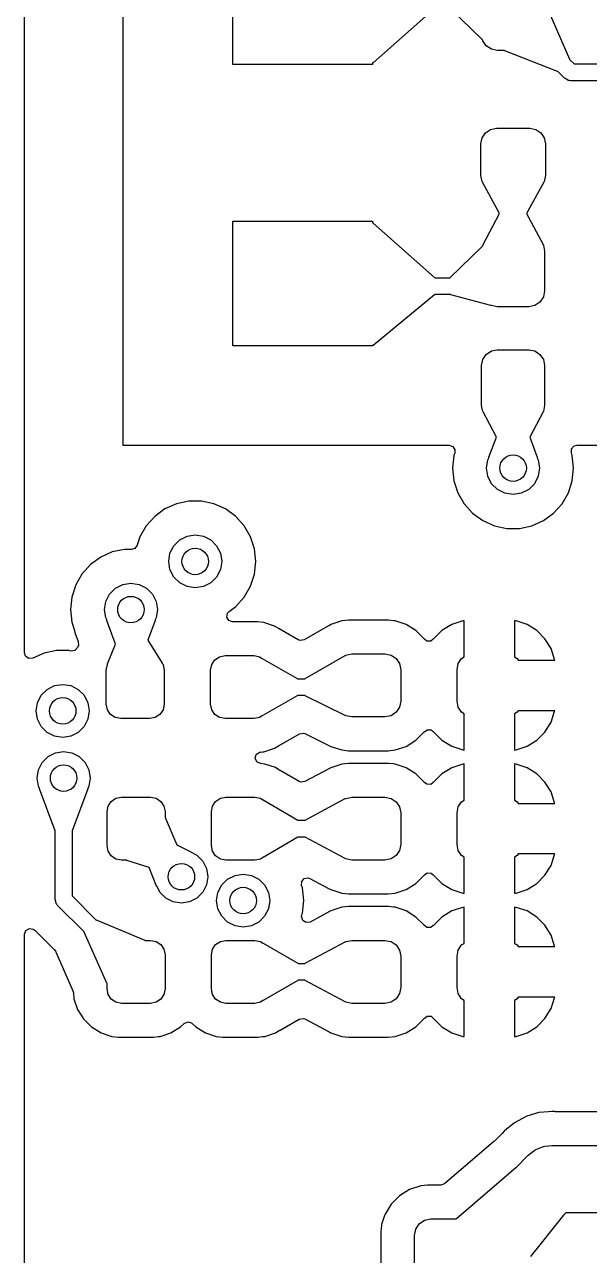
# Model space of a CAD drawing. Extents: x 106.8 to 191.4, y -142.2 to -57.6.
# Drawn here: x 106.76 to 115.29, y -98.74 to -80.18 of the extents above; entities that cross this region are included whole.
import ezdxf

# ---------------------------------------------------------------- set-up
doc = ezdxf.new("R2010")
doc.units = 0
doc.layers.add('BLACK', color=7, linetype='CONTINUOUS')

msp = doc.modelspace()

# ---------------------------------------------------------------- linework, layer by layer
at = {"layer": 'BLACK', "linetype": 'CONTINUOUS'}
for p, q in [((106.763, -89.6545), (106.763, -73.0196)), ((108.244, -76.7436), (108.244, -86.5226)), ((109.905, -80.7847), (109.905, -78.9051)), ((112.949, -79.9373), (112.021, -80.7579)), ((113.667, -80.4052), (113.187, -79.9372)), ((114.613, -79.8481), (114.987, -80.7035)), ((113.674, -80.4083), (113.667, -80.4052)), ((113.677, -80.4252), (113.674, -80.4083)), ((113.728, -80.5022), (113.677, -80.4252)), ((113.806, -80.5537), (113.728, -80.5022)), ((113.896, -80.5718), (113.806, -80.5537)), ((114.005, -80.5718), (113.896, -80.5718)), ((114.009, -80.5756), (114.005, -80.5718)), ((114.803, -80.8876), (114.009, -80.5756)), ((114.987, -80.7035), (114.987, -80.7077)), ((114.987, -80.7077), (115.054, -80.7746)), ((112.013, -80.7847), (109.905, -80.7847)), ((112.021, -80.7579), (112.013, -80.7606)), ((112.013, -80.7606), (112.013, -80.7847)), ((114.808, -80.8885), (114.803, -80.8876)), ((114.911, -80.9914), (114.808, -80.8882)), ((114.808, -80.8882), (114.808, -80.8885)), ((115.054, -80.7746), (121.055, -80.7746)), ((114.939, -81.0065), (114.911, -80.9914)), ((114.965, -81.0235), (114.939, -81.0065)), ((114.972, -81.0244), (114.965, -81.0235)), ((114.974, -81.0257), (114.972, -81.0244)), ((114.979, -81.0254), (114.974, -81.0257)), ((115.001, -81.0286), (114.979, -81.0254)), ((121.055, -81.0286), (115.001, -81.0286)), ((113.666, -81.8914), (113.718, -81.8144)), ((113.718, -81.8144), (113.795, -81.7629)), ((113.795, -81.7629), (113.886, -81.7448)), ((113.886, -81.7448), (114.386, -81.7448)), ((114.386, -81.7448), (114.477, -81.7629)), ((114.477, -81.7629), (114.554, -81.8144)), ((114.554, -81.8144), (114.605, -81.8914)), ((113.648, -81.9823), (113.666, -81.8914)), ((113.648, -82.4573), (113.648, -81.9823)), ((114.605, -81.8914), (114.623, -81.9823)), ((114.623, -81.9823), (114.623, -82.4573)), ((113.666, -82.5482), (113.648, -82.4573)), ((113.671, -82.5554), (113.666, -82.5482)), ((113.671, -82.5574), (113.671, -82.5554)), ((113.93, -83.0296), (113.671, -82.5574)), ((114.6, -82.5574), (114.358, -82.9948)), ((114.605, -82.5482), (114.6, -82.5553)), ((114.6, -82.5553), (114.6, -82.5574)), ((114.623, -82.4573), (114.605, -82.5482)), ((113.681, -83.4981), (113.93, -83.0296)), ((114.358, -82.9948), (114.338, -83.0303)), ((114.338, -83.0303), (114.586, -83.4981)), ((109.905, -85.0265), (109.905, -83.1469)), ((109.905, -83.1469), (112.013, -83.1469)), ((112.013, -83.1469), (112.013, -83.171)), ((112.013, -83.171), (112.014, -83.1708)), ((112.014, -83.1708), (112.021, -83.1737)), ((112.021, -83.1737), (112.949, -83.9943)), ((113.187, -83.9944), (113.667, -83.5264)), ((113.667, -83.5264), (113.674, -83.5237)), ((113.674, -83.5237), (113.677, -83.5064)), ((113.677, -83.5064), (113.681, -83.5006)), ((113.681, -83.5006), (113.681, -83.4981)), ((114.586, -83.4981), (114.587, -83.5001)), ((114.587, -83.5001), (114.591, -83.5064)), ((114.591, -83.5064), (114.609, -83.5973)), ((114.609, -83.5973), (114.609, -84.1973)), ((112.949, -83.9943), (112.951, -83.9978)), ((112.951, -83.9978), (113.186, -83.9978)), ((113.186, -83.9978), (113.187, -83.9945)), ((113.187, -83.9945), (113.187, -83.9944)), ((114.609, -84.1973), (114.591, -84.2882)), ((112.949, -84.2553), (112.021, -85.0201)), ((112.951, -84.2518), (112.949, -84.2546)), ((112.949, -84.2546), (112.949, -84.2553)), ((113.19, -84.2518), (112.951, -84.2518)), ((113.193, -84.2541), (113.19, -84.2518)), ((113.797, -84.4145), (113.193, -84.2541)), ((113.802, -84.4146), (113.797, -84.4145)), ((113.806, -84.4167), (113.802, -84.4146)), ((113.896, -84.4348), (113.806, -84.4167)), ((114.462, -84.4167), (114.371, -84.4348)), ((114.539, -84.3652), (114.462, -84.4167)), ((114.591, -84.2882), (114.539, -84.3652)), ((114.371, -84.4348), (113.896, -84.4348)), ((112.013, -85.0265), (109.905, -85.0265)), ((112.021, -85.0201), (112.013, -85.0225)), ((112.013, -85.0225), (112.013, -85.0265)), ((113.677, -85.2314), (113.728, -85.1544)), ((113.728, -85.1544), (113.806, -85.1029)), ((113.806, -85.1029), (113.896, -85.0848)), ((113.896, -85.0848), (114.371, -85.0848)), ((114.371, -85.0848), (114.462, -85.1029)), ((114.462, -85.1029), (114.539, -85.1544)), ((114.539, -85.1544), (114.591, -85.2314)), ((113.659, -85.3223), (113.677, -85.2314)), ((113.659, -85.9223), (113.659, -85.3223)), ((114.591, -85.2314), (114.609, -85.3223)), ((114.609, -85.3223), (114.609, -85.9223)), ((113.677, -86.0132), (113.659, -85.9223)), ((113.681, -86.0195), (113.677, -86.0132)), ((113.681, -86.0215), (113.681, -86.0195)), ((113.882, -86.4002), (113.681, -86.0215)), ((114.586, -86.0215), (114.385, -86.4002)), ((114.587, -86.019), (114.586, -86.0215)), ((114.591, -86.0132), (114.587, -86.019)), ((114.609, -85.9223), (114.591, -86.0132)), ((113.768, -86.7044), (113.882, -86.4002)), ((114.385, -86.4002), (114.499, -86.7044)), ((108.244, -86.5226), (108.244, -86.5226)), ((108.244, -86.5226), (108.244, -86.5226)), ((108.244, -86.5226), (113.17, -86.5226)), ((113.17, -86.5226), (113.226, -86.5432)), ((113.226, -86.5432), (113.256, -86.5952)), ((113.253, -86.639), (113.24, -86.6781)), ((113.256, -86.5952), (113.253, -86.6377)), ((113.253, -86.6377), (113.253, -86.639)), ((115.014, -86.6377), (115.016, -86.5776)), ((115.027, -86.6781), (115.014, -86.6377)), ((115.016, -86.5776), (115.057, -86.5329)), ((115.057, -86.5329), (115.098, -86.5226)), ((115.098, -86.5226), (115.991, -86.5226)), ((113.24, -86.6781), (113.22, -86.868)), ((113.734, -86.868), (113.753, -86.7444)), ((113.753, -86.7444), (113.769, -86.7136)), ((113.768, -86.7129), (113.768, -86.7044)), ((113.769, -86.7136), (113.768, -86.7129)), ((114.499, -86.7044), (114.499, -86.7133)), ((114.499, -86.7133), (114.499, -86.7138)), ((114.499, -86.7138), (114.514, -86.7444)), ((114.514, -86.7444), (114.534, -86.868)), ((115.047, -86.868), (115.027, -86.6781)), ((113.22, -86.868), (113.24, -87.0579)), ((113.753, -86.9916), (113.734, -86.868)), ((113.81, -87.1031), (113.753, -86.9916)), ((114.514, -86.9916), (114.458, -87.1031)), ((114.534, -86.868), (114.514, -86.9916)), ((115.027, -87.0579), (115.047, -86.868)), ((113.24, -87.0579), (113.266, -87.1362)), ((113.266, -87.1362), (113.299, -87.2396)), ((113.899, -87.1916), (113.81, -87.1031)), ((114.01, -87.2484), (113.899, -87.1916)), ((114.369, -87.1916), (114.258, -87.2484)), ((114.458, -87.1031), (114.369, -87.1916)), ((114.968, -87.2396), (115.027, -87.0579)), ((109.242, -87.3666), (109.055, -87.4063)), ((109.433, -87.3666), (109.242, -87.3666)), ((109.62, -87.4063), (109.433, -87.3666)), ((113.299, -87.2396), (113.395, -87.4049)), ((114.134, -87.268), (114.01, -87.2484)), ((114.258, -87.2484), (114.134, -87.268)), ((114.873, -87.4049), (114.968, -87.2396)), ((108.881, -87.484), (108.727, -87.5962)), ((109.055, -87.4063), (108.881, -87.484)), ((109.795, -87.484), (109.62, -87.4063)), ((109.62, -87.4063), (109.62, -87.4063)), ((109.949, -87.5962), (109.795, -87.484)), ((113.395, -87.4049), (113.523, -87.5469)), ((113.523, -87.5469), (113.677, -87.6591)), ((114.591, -87.6591), (114.745, -87.5469)), ((114.745, -87.5469), (114.873, -87.4049)), ((108.599, -87.7382), (108.503, -87.9035)), ((108.727, -87.5962), (108.599, -87.7382)), ((110.077, -87.7382), (109.949, -87.5962)), ((110.172, -87.9035), (110.077, -87.7382)), ((113.677, -87.6591), (113.852, -87.7368)), ((113.852, -87.7368), (114.038, -87.7765)), ((114.229, -87.7765), (114.416, -87.7368)), ((114.416, -87.7368), (114.591, -87.6591)), ((108.503, -87.9035), (108.461, -88.0324)), ((109.103, -87.9515), (109.214, -87.8947)), ((109.214, -87.8947), (109.338, -87.8751)), ((109.338, -87.8751), (109.461, -87.8947)), ((109.461, -87.8947), (109.573, -87.9515)), ((110.231, -88.0852), (110.172, -87.9035)), ((114.038, -87.7765), (114.229, -87.7765)), ((108.273, -88.0931), (108.086, -88.1328)), ((108.378, -88.0931), (108.273, -88.0931)), ((108.424, -88.0797), (108.378, -88.0931)), ((108.461, -88.0324), (108.424, -88.0797)), ((108.957, -88.1515), (109.014, -88.04)), ((109.014, -88.04), (109.103, -87.9515)), ((109.573, -87.9515), (109.661, -88.04)), ((109.661, -88.04), (109.718, -88.1515)), ((110.251, -88.2751), (110.231, -88.0852)), ((107.911, -88.2105), (107.757, -88.3227)), ((108.086, -88.1328), (107.911, -88.2105)), ((108.938, -88.2751), (108.957, -88.1515)), ((108.957, -88.3987), (108.938, -88.2751)), ((109.718, -88.1515), (109.738, -88.2751)), ((109.738, -88.2751), (109.718, -88.3987)), ((110.231, -88.465), (110.251, -88.2751)), ((107.629, -88.4647), (107.534, -88.63)), ((107.757, -88.3227), (107.629, -88.4647)), ((109.014, -88.5102), (108.957, -88.3987)), ((109.718, -88.3987), (109.661, -88.5102)), ((110.172, -88.6467), (110.231, -88.465)), ((107.534, -88.63), (107.475, -88.8117)), ((108.044, -88.7665), (108.133, -88.678)), ((108.133, -88.678), (108.244, -88.6212)), ((108.244, -88.6212), (108.368, -88.6016)), ((108.368, -88.6016), (108.492, -88.6212)), ((108.492, -88.6212), (108.603, -88.678)), ((108.603, -88.678), (108.692, -88.7665)), ((109.103, -88.5987), (109.014, -88.5102)), ((109.214, -88.6555), (109.103, -88.5987)), ((109.338, -88.6751), (109.214, -88.6555)), ((109.461, -88.6555), (109.338, -88.6751)), ((109.573, -88.5987), (109.461, -88.6555)), ((109.661, -88.5102), (109.573, -88.5987)), ((110.077, -88.812), (110.172, -88.6467)), ((107.475, -88.8117), (107.455, -89.0016)), ((107.988, -88.878), (108.044, -88.7665)), ((108.692, -88.7665), (108.749, -88.878)), ((109.949, -88.954), (110.077, -88.812)), ((107.455, -89.0016), (107.475, -89.1915)), ((107.968, -89.0016), (107.988, -88.878)), ((107.988, -89.1252), (107.968, -89.0016)), ((108.749, -88.878), (108.768, -89.0016)), ((108.768, -89.0016), (108.749, -89.1252)), ((109.813, -89.1139), (109.823, -89.0546)), ((109.823, -89.0546), (109.848, -89.0275)), ((109.848, -89.0275), (109.949, -88.954)), ((107.475, -89.1915), (107.514, -89.314)), ((108.003, -89.1558), (107.988, -89.1252)), ((108.003, -89.1563), (108.003, -89.1558)), ((108.003, -89.1652), (108.003, -89.1563)), ((108.136, -89.5205), (108.003, -89.1652)), ((108.734, -89.1652), (108.623, -89.4615)), ((108.749, -89.1252), (108.733, -89.156)), ((108.733, -89.156), (108.734, -89.1567)), ((108.734, -89.1567), (108.734, -89.1652)), ((109.843, -89.1659), (109.813, -89.1139)), ((109.899, -89.1865), (109.843, -89.1659)), ((110.272, -89.1865), (109.899, -89.1865)), ((110.275, -89.1865), (110.272, -89.1865)), ((110.277, -89.1867), (110.275, -89.1865)), ((110.374, -89.1967), (110.277, -89.1867)), ((110.277, -89.1867), (110.277, -89.1867)), ((110.536, -89.2501), (110.374, -89.1967)), ((111.364, -89.2387), (111.35, -89.2456)), ((111.384, -89.2264), (111.364, -89.2387)), ((111.473, -89.1967), (111.384, -89.2264)), ((111.478, -89.1951), (111.473, -89.1967)), ((111.483, -89.1933), (111.478, -89.1951)), ((111.484, -89.1926), (111.483, -89.1933)), ((111.483, -89.1933), (111.483, -89.1933)), ((111.491, -89.1908), (111.484, -89.1926)), ((111.55, -89.1715), (111.491, -89.1908)), ((111.649, -89.1613), (111.55, -89.1715)), ((111.652, -89.1611), (111.649, -89.1613)), ((111.649, -89.1613), (111.649, -89.1613)), ((111.654, -89.1611), (111.652, -89.1611)), ((112.249, -89.1611), (111.654, -89.1611)), ((111.654, -89.1611), (111.654, -89.1611)), ((112.251, -89.1611), (112.249, -89.1611)), ((112.253, -89.1613), (112.251, -89.1611)), ((112.328, -89.1689), (112.253, -89.1613)), ((112.253, -89.1613), (112.253, -89.1613)), ((112.353, -89.1715), (112.328, -89.1689)), ((112.519, -89.2264), (112.353, -89.1715)), ((112.667, -89.3179), (112.519, -89.2264)), ((113.209, -89.2268), (113.061, -89.3183)), ((113.375, -89.172), (113.209, -89.2268)), ((113.395, -89.1699), (113.375, -89.172)), ((113.395, -89.7145), (113.395, -89.1699)), ((113.395, -89.1699), (113.395, -89.1699)), ((114.178, -89.172), (114.157, -89.1699)), ((114.157, -89.1699), (114.157, -89.7145)), ((114.344, -89.2268), (114.178, -89.172)), ((114.492, -89.3183), (114.344, -89.2268)), ((107.514, -89.314), (107.517, -89.3223)), ((107.517, -89.3223), (107.522, -89.3455)), ((107.522, -89.3455), (107.573, -89.4824)), ((110.588, -89.2826), (110.536, -89.2501)), ((110.592, -89.285), (110.588, -89.2826)), ((110.605, -89.2917), (110.592, -89.285)), ((110.606, -89.2922), (110.605, -89.2917)), ((110.892, -89.4567), (110.606, -89.2922)), ((111.347, -89.247), (110.98, -89.4568)), ((111.35, -89.2456), (111.347, -89.247)), ((112.791, -89.4413), (112.667, -89.3179)), ((113.061, -89.3183), (112.93, -89.4488)), ((114.615, -89.4416), (114.492, -89.3183)), ((107.562, -89.5724), (107.522, -89.6171)), ((107.572, -89.5459), (107.562, -89.5724)), ((107.574, -89.5425), (107.572, -89.5459)), ((107.573, -89.4824), (107.574, -89.5425)), ((108.016, -89.8195), (108.136, -89.5205)), ((108.623, -89.4615), (108.841, -89.8109)), ((110.92, -89.4669), (110.892, -89.4567)), ((110.98, -89.4568), (110.92, -89.4669)), ((112.798, -89.4485), (112.791, -89.4413)), ((112.791, -89.4413), (112.791, -89.4413)), ((112.799, -89.4474), (112.798, -89.4485)), ((112.832, -89.4749), (112.799, -89.4474)), ((112.892, -89.4766), (112.832, -89.4749)), ((112.929, -89.4473), (112.892, -89.4766)), ((112.93, -89.4488), (112.929, -89.4473)), ((114.707, -89.5899), (114.615, -89.4416)), ((114.761, -89.7553), (114.707, -89.5899)), ((106.778, -89.7037), (106.763, -89.6545)), ((106.826, -89.739), (106.778, -89.7037)), ((106.886, -89.7348), (106.826, -89.739)), ((107.056, -89.6593), (106.886, -89.7348)), ((107.243, -89.6196), (107.056, -89.6593)), ((107.434, -89.6196), (107.243, -89.6196)), ((107.462, -89.6256), (107.434, -89.6196)), ((107.434, -89.6196), (107.434, -89.6196)), ((107.522, -89.6171), (107.462, -89.6257)), ((107.462, -89.6257), (107.462, -89.6256)), ((109.587, -89.83), (109.634, -89.7591)), ((109.634, -89.7591), (109.705, -89.7117)), ((109.705, -89.7117), (109.789, -89.695)), ((109.789, -89.695), (110.226, -89.695)), ((110.226, -89.695), (110.31, -89.7117)), ((110.31, -89.7117), (110.348, -89.7372)), ((110.348, -89.7372), (110.35, -89.7376)), ((110.35, -89.7376), (110.877, -90.0396)), ((110.995, -90.0396), (111.602, -89.6928)), ((111.602, -89.6928), (111.603, -89.6926)), ((111.603, -89.6926), (111.611, -89.6877)), ((111.611, -89.6877), (111.701, -89.6696)), ((111.701, -89.6696), (112.201, -89.6696)), ((112.201, -89.6696), (112.292, -89.6877)), ((112.292, -89.6877), (112.369, -89.7392)), ((112.369, -89.7392), (112.421, -89.8162)), ((113.307, -89.8162), (113.358, -89.7392)), ((113.358, -89.7392), (113.395, -89.7145)), ((114.157, -89.7145), (114.194, -89.7392)), ((114.194, -89.7392), (114.211, -89.7636)), ((114.211, -89.7636), (114.762, -89.7636)), ((114.762, -89.7636), (114.761, -89.7553)), ((107.995, -89.9137), (108.012, -89.83)), ((107.995, -90.4262), (107.995, -89.9137)), ((108.012, -89.83), (108.014, -89.8261)), ((108.014, -89.8261), (108.015, -89.822)), ((108.015, -89.822), (108.016, -89.8195)), ((108.841, -89.8109), (108.841, -89.8117)), ((108.841, -89.8117), (108.853, -89.83)), ((108.853, -89.83), (108.87, -89.9137)), ((108.87, -89.9137), (108.87, -90.4262)), ((109.57, -89.9137), (109.587, -89.83)), ((109.57, -90.4262), (109.57, -89.9137)), ((112.421, -89.8162), (112.439, -89.9071)), ((112.439, -89.9071), (112.439, -90.3821)), ((113.289, -89.9071), (113.307, -89.8162)), ((113.289, -90.3821), (113.289, -89.9071)), ((107.103, -90.2045), (107.215, -90.1477)), ((107.215, -90.1477), (107.338, -90.1281)), ((107.338, -90.1281), (107.462, -90.1477)), ((107.462, -90.1477), (107.573, -90.2045)), ((110.877, -90.0396), (110.879, -90.043)), ((110.879, -90.043), (110.992, -90.043)), ((110.992, -90.0415), (110.995, -90.0396)), ((110.992, -90.043), (110.992, -90.0415)), ((106.958, -90.4045), (107.015, -90.293)), ((107.015, -90.293), (107.103, -90.2045)), ((107.573, -90.2045), (107.662, -90.293)), ((107.662, -90.293), (107.719, -90.4045)), ((110.877, -90.3004), (110.35, -90.6024)), ((110.879, -90.2985), (110.877, -90.3004)), ((110.88, -90.297), (110.879, -90.2985)), ((110.993, -90.297), (110.88, -90.297)), ((110.995, -90.3002), (110.993, -90.297)), ((111.602, -90.5973), (110.995, -90.3002)), ((106.938, -90.5281), (106.958, -90.4045)), ((106.958, -90.6517), (106.938, -90.5281)), ((107.719, -90.4045), (107.738, -90.5281)), ((107.738, -90.5281), (107.719, -90.6517)), ((108.012, -90.51), (107.995, -90.4262)), ((108.059, -90.5809), (108.012, -90.51)), ((108.853, -90.51), (108.806, -90.5809)), ((108.87, -90.4262), (108.853, -90.51)), ((109.587, -90.51), (109.57, -90.4262)), ((109.634, -90.5809), (109.587, -90.51)), ((112.421, -90.473), (112.369, -90.55)), ((112.439, -90.3821), (112.421, -90.473)), ((113.307, -90.473), (113.289, -90.3821)), ((113.358, -90.55), (113.307, -90.473)), ((114.211, -90.5256), (114.194, -90.55)), ((114.762, -90.5256), (114.211, -90.5256)), ((114.707, -90.6993), (114.761, -90.5339)), ((114.761, -90.5339), (114.762, -90.5256)), ((107.015, -90.7632), (106.958, -90.6517)), ((107.719, -90.6517), (107.662, -90.7632)), ((108.13, -90.6283), (108.059, -90.5809)), ((108.214, -90.645), (108.13, -90.6283)), ((108.651, -90.645), (108.214, -90.645)), ((108.735, -90.6283), (108.651, -90.645)), ((108.806, -90.5809), (108.735, -90.6283)), ((109.705, -90.6283), (109.634, -90.5809)), ((109.789, -90.645), (109.705, -90.6283)), ((110.226, -90.645), (109.789, -90.645)), ((110.31, -90.6283), (110.226, -90.645)), ((110.348, -90.6026), (110.31, -90.6283)), ((110.35, -90.6024), (110.348, -90.6026)), ((111.605, -90.5977), (111.602, -90.5973)), ((111.611, -90.6015), (111.605, -90.5977)), ((111.701, -90.6196), (111.611, -90.6015)), ((112.201, -90.6196), (111.701, -90.6196)), ((112.292, -90.6015), (112.201, -90.6196)), ((112.369, -90.55), (112.292, -90.6015)), ((113.395, -90.5747), (113.358, -90.55)), ((113.395, -91.1193), (113.395, -90.5747)), ((114.194, -90.55), (114.157, -90.5747)), ((114.157, -90.5747), (114.157, -91.1193)), ((114.615, -90.8476), (114.707, -90.6993)), ((107.103, -90.8517), (107.015, -90.7632)), ((107.215, -90.9086), (107.103, -90.8517)), ((107.338, -90.9281), (107.215, -90.9086)), ((107.462, -90.9086), (107.338, -90.9281)), ((107.573, -90.8517), (107.462, -90.9086)), ((107.662, -90.7632), (107.573, -90.8517)), ((110.606, -91.0478), (110.91, -90.8732)), ((110.91, -90.8732), (110.969, -90.8629)), ((110.969, -90.8629), (110.992, -90.8705)), ((110.992, -90.8705), (111.376, -91.0584)), ((112.667, -90.9713), (112.753, -90.886)), ((112.753, -90.886), (112.798, -90.8407)), ((112.798, -90.8407), (112.799, -90.8421)), ((112.799, -90.8421), (112.837, -90.8126)), ((112.837, -90.8126), (112.897, -90.8143)), ((112.897, -90.8143), (112.929, -90.8416)), ((112.929, -90.8416), (112.93, -90.8404)), ((112.93, -90.8404), (113.061, -90.9709)), ((114.492, -90.9709), (114.615, -90.8476)), ((110.374, -91.1433), (110.536, -91.0898)), ((110.536, -91.0898), (110.594, -91.0538)), ((110.536, -91.0898), (110.536, -91.0898)), ((110.536, -91.0898), (110.536, -91.0898)), ((110.594, -91.0538), (110.602, -91.0498)), ((110.602, -91.0498), (110.606, -91.0478)), ((110.606, -91.0478), (110.606, -91.0478)), ((111.376, -91.0584), (111.376, -91.0585)), ((111.376, -91.0585), (111.384, -91.0628)), ((111.384, -91.0628), (111.384, -91.0628)), ((111.384, -91.0628), (111.384, -91.0628)), ((111.384, -91.0628), (111.55, -91.1177)), ((112.353, -91.1177), (112.519, -91.0628)), ((112.519, -91.0628), (112.667, -90.9713)), ((113.061, -90.9709), (113.209, -91.0624)), ((113.209, -91.0624), (113.375, -91.1172)), ((114.178, -91.1172), (114.344, -91.0624)), ((114.344, -91.0624), (114.492, -90.9709)), ((107.028, -91.3065), (107.117, -91.218)), ((107.117, -91.218), (107.228, -91.1612)), ((107.228, -91.1612), (107.352, -91.1416)), ((107.352, -91.1416), (107.476, -91.1612)), ((107.476, -91.1612), (107.587, -91.218)), ((107.587, -91.218), (107.676, -91.3065)), ((110.242, -91.2426), (110.259, -91.1847)), ((110.267, -91.2975), (110.242, -91.2426)), ((110.259, -91.1847), (110.308, -91.151)), ((110.308, -91.151), (110.321, -91.1488)), ((110.321, -91.1488), (110.351, -91.1457)), ((110.351, -91.1457), (110.374, -91.1433)), ((111.55, -91.1177), (111.652, -91.1281)), ((111.652, -91.1281), (112.251, -91.1281)), ((112.251, -91.1281), (112.353, -91.1177)), ((113.375, -91.1172), (113.395, -91.1193)), ((113.395, -91.1193), (113.395, -91.1193)), ((114.157, -91.1193), (114.178, -91.1172)), ((106.952, -91.5416), (106.972, -91.418)), ((106.972, -91.418), (107.028, -91.3065)), ((107.676, -91.3065), (107.733, -91.418)), ((107.733, -91.418), (107.752, -91.5416)), ((110.321, -91.3237), (110.267, -91.2975)), ((110.386, -91.3303), (110.321, -91.3237)), ((110.547, -91.3837), (110.386, -91.3303)), ((110.6, -91.4162), (110.547, -91.3837)), ((110.604, -91.4186), (110.6, -91.4162)), ((110.616, -91.4253), (110.604, -91.4186)), ((110.617, -91.4258), (110.616, -91.4253)), ((110.907, -91.5921), (110.617, -91.4258)), ((111.365, -91.3957), (110.992, -91.5935)), ((111.376, -91.3905), (111.365, -91.3957)), ((111.384, -91.3854), (111.376, -91.3905)), ((111.55, -91.3305), (111.384, -91.3854)), ((111.649, -91.3203), (111.55, -91.3305)), ((111.652, -91.3201), (111.649, -91.3203)), ((111.649, -91.3203), (111.649, -91.3203)), ((111.654, -91.3201), (111.652, -91.3201)), ((112.249, -91.3201), (111.654, -91.3201)), ((111.654, -91.3201), (111.654, -91.3201)), ((112.251, -91.3201), (112.249, -91.3201)), ((112.253, -91.3203), (112.251, -91.3201)), ((112.328, -91.328), (112.253, -91.3203)), ((112.253, -91.3203), (112.253, -91.3203)), ((112.353, -91.3305), (112.328, -91.328)), ((112.519, -91.3854), (112.353, -91.3305)), ((112.667, -91.4769), (112.519, -91.3854)), ((113.209, -91.3858), (113.061, -91.4773)), ((113.375, -91.331), (113.209, -91.3858)), ((113.395, -91.3289), (113.375, -91.331)), ((113.395, -91.8735), (113.395, -91.3289)), ((113.395, -91.3289), (113.395, -91.3289)), ((114.178, -91.331), (114.157, -91.3289)), ((114.157, -91.3289), (114.157, -91.8735)), ((114.344, -91.3858), (114.178, -91.331)), ((114.492, -91.4773), (114.344, -91.3858)), ((106.972, -91.6652), (106.952, -91.5416)), ((107.752, -91.5416), (107.733, -91.6652)), ((110.933, -91.6019), (110.907, -91.5921)), ((110.992, -91.5935), (110.933, -91.6019)), ((112.791, -91.6003), (112.667, -91.4769)), ((112.798, -91.6075), (112.791, -91.6003)), ((112.791, -91.6003), (112.791, -91.6003)), ((112.799, -91.6064), (112.798, -91.6075)), ((112.832, -91.6339), (112.799, -91.6064)), ((112.892, -91.6356), (112.832, -91.6339)), ((112.929, -91.6063), (112.892, -91.6356)), ((112.93, -91.6078), (112.929, -91.6063)), ((113.061, -91.4773), (112.93, -91.6078)), ((114.615, -91.6006), (114.492, -91.4773)), ((114.707, -91.7489), (114.615, -91.6006)), ((106.987, -91.6958), (106.972, -91.6652)), ((106.987, -91.6963), (106.987, -91.6958)), ((106.987, -91.7052), (106.987, -91.6963)), ((107.222, -92.334), (106.987, -91.7052)), ((107.718, -91.7052), (107.482, -92.334)), ((107.733, -91.6652), (107.717, -91.696)), ((107.717, -91.696), (107.718, -91.6967)), ((107.718, -91.6967), (107.718, -91.7052)), ((108.142, -91.8453), (108.225, -91.8286)), ((108.225, -91.8286), (108.663, -91.8286)), ((108.663, -91.8286), (108.747, -91.8453)), ((109.717, -91.8453), (109.8, -91.8286)), ((109.8, -91.8286), (110.238, -91.8286)), ((110.238, -91.8286), (110.322, -91.8453)), ((111.611, -91.8467), (111.701, -91.8286)), ((111.701, -91.8286), (112.201, -91.8286)), ((112.201, -91.8286), (112.292, -91.8467)), ((114.761, -91.9143), (114.707, -91.7489)), ((108.007, -92.0473), (108.023, -91.9636)), ((108.023, -91.9636), (108.071, -91.8927)), ((108.071, -91.8927), (108.142, -91.8453)), ((108.747, -91.8453), (108.818, -91.8927)), ((108.818, -91.8927), (108.865, -91.9636)), ((108.865, -91.9636), (108.882, -92.0473)), ((109.582, -92.0473), (109.598, -91.9636)), ((109.598, -91.9636), (109.646, -91.8927)), ((109.646, -91.8927), (109.717, -91.8453)), ((110.322, -91.8453), (110.36, -91.8708)), ((110.36, -91.8708), (110.362, -91.8712)), ((110.362, -91.8712), (110.888, -92.1732)), ((110.995, -92.1733), (111.602, -91.8514)), ((111.602, -91.8514), (111.604, -91.8512)), ((111.604, -91.8512), (111.611, -91.8467)), ((112.292, -91.8467), (112.369, -91.8982)), ((112.369, -91.8982), (112.421, -91.9752)), ((112.421, -91.9752), (112.439, -92.0661)), ((113.289, -92.0661), (113.307, -91.9752)), ((113.307, -91.9752), (113.358, -91.8982)), ((113.358, -91.8982), (113.395, -91.8735)), ((114.157, -91.8735), (114.194, -91.8982)), ((114.194, -91.8982), (114.211, -91.9226)), ((114.211, -91.9226), (114.762, -91.9226)), ((114.762, -91.9226), (114.761, -91.9143)), ((108.007, -92.5598), (108.007, -92.0473)), ((108.882, -92.0473), (108.882, -92.131)), ((108.882, -92.131), (108.886, -92.1355)), ((108.886, -92.1355), (109.061, -92.5483)), ((109.582, -92.5598), (109.582, -92.0473)), ((110.888, -92.1732), (110.891, -92.1766)), ((110.891, -92.1766), (110.992, -92.1766)), ((110.992, -92.1754), (110.995, -92.1733)), ((110.992, -92.1766), (110.992, -92.1754)), ((112.439, -92.0661), (112.439, -92.5411)), ((113.289, -92.5411), (113.289, -92.0661)), ((107.225, -92.3382), (107.222, -92.334)), ((107.225, -93.3706), (107.225, -92.3382)), ((107.225, -92.3382), (107.225, -92.3382)), ((107.482, -92.334), (107.479, -92.3371)), ((107.479, -92.3371), (107.479, -93.318)), ((108.023, -92.6436), (108.007, -92.5598)), ((109.061, -92.5483), (109.272, -92.6534)), ((109.598, -92.6436), (109.582, -92.5598)), ((110.888, -92.434), (110.362, -92.736)), ((110.891, -92.4321), (110.888, -92.434)), ((110.992, -92.4306), (110.891, -92.4306)), ((110.891, -92.4306), (110.891, -92.4321)), ((110.995, -92.4339), (110.992, -92.4306)), ((111.602, -92.7558), (110.995, -92.4339)), ((112.439, -92.5411), (112.421, -92.632)), ((113.307, -92.632), (113.289, -92.5411)), ((108.071, -92.7145), (108.023, -92.6436)), ((108.142, -92.7619), (108.071, -92.7145)), ((108.225, -92.7786), (108.142, -92.7619)), ((109.272, -92.6534), (109.278, -92.6602)), ((109.278, -92.6602), (109.278, -92.6604)), ((109.278, -92.6604), (109.364, -92.7042)), ((109.364, -92.7042), (109.453, -92.7927)), ((109.646, -92.7145), (109.598, -92.6436)), ((109.717, -92.7619), (109.646, -92.7145)), ((109.8, -92.7786), (109.717, -92.7619)), ((110.322, -92.7619), (110.238, -92.7786)), ((110.36, -92.7362), (110.322, -92.7619)), ((110.362, -92.736), (110.36, -92.7362)), ((111.604, -92.7563), (111.602, -92.7558)), ((111.611, -92.7605), (111.604, -92.7563)), ((111.701, -92.7786), (111.611, -92.7605)), ((112.292, -92.7605), (112.201, -92.7786)), ((112.369, -92.709), (112.292, -92.7605)), ((112.421, -92.632), (112.369, -92.709)), ((113.358, -92.709), (113.307, -92.632)), ((113.395, -92.7337), (113.358, -92.709)), ((113.395, -93.2783), (113.395, -92.7337)), ((114.194, -92.709), (114.157, -92.7337)), ((114.157, -92.7337), (114.157, -93.2783)), ((114.211, -92.6846), (114.194, -92.709)), ((114.762, -92.6846), (114.211, -92.6846)), ((114.707, -92.8583), (114.761, -92.6929)), ((114.761, -92.6929), (114.762, -92.6846)), ((108.304, -92.7786), (108.225, -92.7786)), ((108.308, -92.7822), (108.304, -92.7786)), ((108.641, -92.89), (108.308, -92.7822)), ((108.755, -93.1701), (108.641, -92.89)), ((109.453, -92.7927), (109.51, -92.9042)), ((109.51, -92.9042), (109.529, -93.0278)), ((110.238, -92.7786), (109.8, -92.7786)), ((112.201, -92.7786), (111.701, -92.7786)), ((114.615, -93.0066), (114.707, -92.8583)), ((109.529, -93.0278), (109.51, -93.1514)), ((109.738, -93.153), (109.826, -93.0645)), ((109.826, -93.0645), (109.938, -93.0077)), ((109.938, -93.0077), (110.061, -92.9881)), ((110.061, -92.9881), (110.185, -93.0077)), ((110.185, -93.0077), (110.297, -93.0645)), ((110.297, -93.0645), (110.385, -93.153)), ((110.942, -93.1581), (110.944, -93.098)), ((110.944, -93.098), (110.984, -93.0533)), ((110.984, -93.0533), (111.044, -93.0449)), ((111.044, -93.0449), (111.067, -93.0533)), ((111.067, -93.0533), (111.361, -93.2094)), ((112.519, -93.2218), (112.667, -93.1303)), ((112.667, -93.1303), (112.753, -93.0449)), ((112.753, -93.0449), (112.798, -92.9997)), ((112.798, -92.9997), (112.799, -93.0011)), ((112.799, -93.0011), (112.837, -92.9716)), ((112.837, -92.9716), (112.897, -92.9733)), ((112.897, -92.9733), (112.929, -93.0006)), ((112.929, -93.0006), (112.93, -92.9994)), ((112.93, -92.9994), (113.061, -93.1299)), ((113.061, -93.1299), (113.209, -93.2214)), ((114.344, -93.2214), (114.492, -93.1299)), ((114.492, -93.1299), (114.615, -93.0066)), ((107.479, -93.318), (107.838, -93.6773)), ((108.761, -93.1763), (108.755, -93.1701)), ((108.806, -93.2629), (108.761, -93.1763)), ((108.894, -93.3514), (108.806, -93.2629)), ((109.453, -93.2629), (109.364, -93.3514)), ((109.51, -93.1514), (109.453, -93.2629)), ((109.661, -93.3881), (109.681, -93.2645)), ((109.681, -93.2645), (109.738, -93.153)), ((110.385, -93.153), (110.442, -93.2645)), ((110.442, -93.2645), (110.461, -93.3881)), ((110.955, -93.1982), (110.942, -93.1581)), ((110.975, -93.3881), (110.955, -93.1982)), ((111.361, -93.2094), (111.375, -93.2164)), ((111.375, -93.2164), (111.375, -93.2164)), ((111.375, -93.2164), (111.375, -93.2166)), ((111.375, -93.2166), (111.381, -93.22)), ((111.381, -93.22), (111.384, -93.2218)), ((111.384, -93.2218), (111.55, -93.2767)), ((111.55, -93.2767), (111.652, -93.2871)), ((111.652, -93.2871), (112.251, -93.2871)), ((112.251, -93.2871), (112.353, -93.2767)), ((112.353, -93.2767), (112.519, -93.2218)), ((113.209, -93.2214), (113.375, -93.2762)), ((113.375, -93.2762), (113.395, -93.2783)), ((113.395, -93.2783), (113.395, -93.2783)), ((114.157, -93.2783), (114.178, -93.2762)), ((114.178, -93.2762), (114.344, -93.2214)), ((107.234, -93.4008), (107.225, -93.3706)), ((107.241, -93.4315), (107.234, -93.4008)), ((107.244, -93.4366), (107.241, -93.4315)), ((107.245, -93.4393), (107.244, -93.4366)), ((107.249, -93.4422), (107.245, -93.4393)), ((107.262, -93.4604), (107.249, -93.4422)), ((107.66, -93.8577), (107.262, -93.4604)), ((109.006, -93.4082), (108.894, -93.3514)), ((109.129, -93.4278), (109.006, -93.4082)), ((109.253, -93.4082), (109.129, -93.4278)), ((109.364, -93.3514), (109.253, -93.4082)), ((109.681, -93.5117), (109.661, -93.3881)), ((109.738, -93.6232), (109.681, -93.5117)), ((110.442, -93.5117), (110.385, -93.6232)), ((110.461, -93.3881), (110.442, -93.5117)), ((110.955, -93.578), (110.975, -93.3881)), ((111.55, -93.4895), (111.384, -93.5444)), ((111.649, -93.4793), (111.55, -93.4895)), ((111.652, -93.4791), (111.649, -93.4793)), ((111.649, -93.4793), (111.649, -93.4793)), ((111.654, -93.4791), (111.652, -93.4791)), ((112.249, -93.4791), (111.654, -93.4791)), ((111.654, -93.4791), (111.654, -93.4791)), ((112.251, -93.4791), (112.249, -93.4791)), ((112.253, -93.4793), (112.251, -93.4791)), ((112.328, -93.4869), (112.253, -93.4793)), ((112.253, -93.4793), (112.253, -93.4793)), ((112.353, -93.4895), (112.328, -93.4869)), ((112.519, -93.5444), (112.353, -93.4895)), ((113.375, -93.49), (113.209, -93.5448)), ((113.395, -93.4879), (113.375, -93.49)), ((113.395, -94.0325), (113.395, -93.4879)), ((113.395, -93.4879), (113.395, -93.4879)), ((114.178, -93.49), (114.157, -93.4879)), ((114.157, -93.4879), (114.157, -94.0325)), ((114.344, -93.5448), (114.178, -93.49)), ((107.838, -93.6773), (107.839, -93.6771)), ((107.839, -93.6771), (107.843, -93.678)), ((107.843, -93.678), (108.578, -93.9835)), ((109.826, -93.7117), (109.738, -93.6232)), ((110.385, -93.6232), (110.297, -93.7117)), ((110.942, -93.6301), (110.946, -93.606)), ((110.96, -93.6873), (110.942, -93.6301)), ((110.946, -93.606), (110.951, -93.5889)), ((110.951, -93.5889), (110.955, -93.578)), ((111.011, -93.7192), (110.96, -93.6873)), ((111.365, -93.5547), (111.071, -93.7108)), ((111.376, -93.5495), (111.365, -93.5547)), ((111.384, -93.5444), (111.376, -93.5495)), ((112.667, -93.6359), (112.519, -93.5444)), ((112.791, -93.7593), (112.667, -93.6359)), ((113.061, -93.6363), (112.93, -93.7668)), ((113.209, -93.5448), (113.061, -93.6363)), ((114.492, -93.6363), (114.344, -93.5448)), ((114.615, -93.7596), (114.492, -93.6363)), ((106.763, -93.8945), (106.783, -93.838)), ((106.783, -93.838), (106.835, -93.8079)), ((106.835, -93.8079), (106.894, -93.8184)), ((106.894, -93.8184), (106.907, -93.8268)), ((106.907, -93.8268), (106.921, -93.8385)), ((106.921, -93.8385), (106.927, -93.8441)), ((106.927, -93.8441), (107.209, -94.1259)), ((107.66, -93.8619), (107.66, -93.8577)), ((108.002, -94.6334), (107.66, -93.8619)), ((109.938, -93.7685), (109.826, -93.7117)), ((110.061, -93.7881), (109.938, -93.7685)), ((110.185, -93.7685), (110.061, -93.7881)), ((110.297, -93.7117), (110.185, -93.7685)), ((111.071, -93.7108), (111.011, -93.7192)), ((112.798, -93.7665), (112.791, -93.7593)), ((112.791, -93.7593), (112.791, -93.7593)), ((112.799, -93.7654), (112.798, -93.7665)), ((112.832, -93.7929), (112.799, -93.7654)), ((112.892, -93.7946), (112.832, -93.7929)), ((112.929, -93.7653), (112.892, -93.7946)), ((112.93, -93.7668), (112.929, -93.7653)), ((114.707, -93.9079), (114.615, -93.7596)), ((106.763, -131.429), (106.763, -93.8945)), ((108.578, -93.9835), (108.582, -93.9876)), ((108.582, -93.9876), (108.663, -93.9876)), ((108.663, -93.9876), (108.747, -94.0043)), ((108.747, -94.0043), (108.818, -94.0517)), ((108.818, -94.0517), (108.865, -94.1226)), ((109.598, -94.1226), (109.646, -94.0517)), ((109.646, -94.0517), (109.717, -94.0043)), ((109.717, -94.0043), (109.8, -93.9876)), ((109.8, -93.9876), (110.238, -93.9876)), ((110.238, -93.9876), (110.322, -94.0043)), ((110.322, -94.0043), (110.36, -94.0298)), ((110.36, -94.0298), (110.362, -94.0302)), ((110.362, -94.0302), (110.888, -94.3322)), ((110.995, -94.3323), (111.602, -94.0104)), ((111.602, -94.0104), (111.604, -94.0102)), ((111.604, -94.0102), (111.611, -94.0057)), ((111.611, -94.0057), (111.701, -93.9876)), ((111.701, -93.9876), (112.201, -93.9876)), ((112.201, -93.9876), (112.292, -94.0057)), ((112.292, -94.0057), (112.369, -94.0572)), ((112.369, -94.0572), (112.421, -94.1342)), ((113.307, -94.1342), (113.358, -94.0572)), ((113.358, -94.0572), (113.395, -94.0325)), ((114.157, -94.0325), (114.194, -94.0572)), ((114.194, -94.0572), (114.211, -94.0816)), ((114.761, -94.0733), (114.707, -93.9079)), ((107.209, -94.1259), (107.227, -94.1524)), ((107.227, -94.1524), (107.492, -94.7501)), ((108.865, -94.1226), (108.882, -94.2064)), ((108.882, -94.2064), (108.882, -94.7188)), ((109.582, -94.2064), (109.598, -94.1226)), ((109.582, -94.7188), (109.582, -94.2064)), ((112.421, -94.1342), (112.439, -94.2251)), ((112.439, -94.2251), (112.439, -94.7001)), ((113.289, -94.2251), (113.307, -94.1342)), ((113.289, -94.7001), (113.289, -94.2251)), ((114.211, -94.0816), (114.762, -94.0816)), ((114.762, -94.0816), (114.761, -94.0733)), ((110.888, -94.3322), (110.891, -94.3356)), ((110.891, -94.3356), (110.992, -94.3356)), ((110.992, -94.3344), (110.995, -94.3323)), ((110.992, -94.3356), (110.992, -94.3344)), ((110.888, -94.593), (110.362, -94.895)), ((110.891, -94.5911), (110.888, -94.593)), ((110.992, -94.5896), (110.891, -94.5896)), ((110.891, -94.5896), (110.891, -94.5911)), ((110.995, -94.5929), (110.992, -94.5896)), ((111.602, -94.9148), (110.995, -94.5929)), ((107.492, -94.7501), (107.499, -94.7768)), ((107.499, -94.7768), (107.508, -94.8669)), ((108.007, -94.6379), (108.002, -94.6334)), ((108.007, -94.7188), (108.007, -94.6379)), ((108.023, -94.8026), (108.007, -94.7188)), ((108.071, -94.8735), (108.023, -94.8026)), ((108.865, -94.8026), (108.818, -94.8735)), ((108.882, -94.7188), (108.865, -94.8026)), ((109.598, -94.8026), (109.582, -94.7188)), ((109.646, -94.8735), (109.598, -94.8026)), ((112.421, -94.791), (112.369, -94.868)), ((112.439, -94.7001), (112.421, -94.791)), ((113.307, -94.791), (113.289, -94.7001)), ((113.358, -94.868), (113.307, -94.791)), ((107.508, -94.8669), (107.562, -95.0283)), ((108.142, -94.9209), (108.071, -94.8735)), ((108.225, -94.9376), (108.142, -94.9209)), ((108.663, -94.9376), (108.225, -94.9376)), ((108.747, -94.9209), (108.663, -94.9376)), ((108.818, -94.8735), (108.747, -94.9209)), ((109.717, -94.9209), (109.646, -94.8735)), ((109.8, -94.9376), (109.717, -94.9209)), ((110.238, -94.9376), (109.8, -94.9376)), ((110.322, -94.9209), (110.238, -94.9376)), ((110.36, -94.8952), (110.322, -94.9209)), ((110.362, -94.895), (110.36, -94.8952)), ((111.604, -94.9153), (111.602, -94.9148)), ((111.611, -94.9195), (111.604, -94.9153)), ((111.701, -94.9376), (111.611, -94.9195)), ((112.201, -94.9376), (111.701, -94.9376)), ((112.292, -94.9195), (112.201, -94.9376)), ((112.369, -94.868), (112.292, -94.9195)), ((113.395, -94.8927), (113.358, -94.868)), ((113.395, -95.4373), (113.395, -94.8927)), ((114.194, -94.868), (114.157, -94.8927)), ((114.157, -94.8927), (114.157, -95.4373)), ((114.211, -94.8436), (114.194, -94.868)), ((114.762, -94.8436), (114.211, -94.8436)), ((114.707, -95.0173), (114.761, -94.8519)), ((114.761, -94.8519), (114.762, -94.8436)), ((107.562, -95.0283), (107.651, -95.173)), ((107.651, -95.173), (107.771, -95.2932)), ((110.617, -95.3404), (110.907, -95.1741)), ((110.907, -95.1741), (110.966, -95.1638)), ((110.966, -95.1638), (110.992, -95.1727)), ((110.992, -95.1727), (111.361, -95.3684)), ((112.741, -95.2153), (112.798, -95.1587)), ((112.798, -95.1587), (112.799, -95.1601)), ((112.799, -95.1601), (112.837, -95.1306)), ((112.837, -95.1306), (112.897, -95.1323)), ((112.897, -95.1323), (112.929, -95.1596)), ((112.929, -95.1596), (112.93, -95.1584)), ((112.93, -95.1584), (113.061, -95.2889)), ((114.492, -95.2889), (114.615, -95.1656)), ((114.615, -95.1656), (114.707, -95.0173)), ((107.771, -95.2932), (107.916, -95.3824)), ((108.972, -95.3824), (109.117, -95.2932)), ((109.117, -95.2932), (109.169, -95.2407)), ((109.117, -95.2932), (109.117, -95.2932)), ((109.117, -95.2932), (109.117, -95.2932)), ((109.169, -95.2407), (109.224, -95.2153)), ((109.224, -95.2153), (109.282, -95.2309)), ((109.282, -95.2309), (109.294, -95.2407)), ((109.294, -95.2407), (109.346, -95.2932)), ((109.346, -95.2932), (109.491, -95.3824)), ((110.547, -95.3824), (110.606, -95.3464)), ((110.606, -95.3464), (110.614, -95.3424)), ((110.614, -95.3424), (110.617, -95.3404)), ((110.617, -95.3404), (110.617, -95.3404)), ((112.519, -95.3808), (112.667, -95.2893)), ((112.667, -95.2893), (112.741, -95.2153)), ((113.061, -95.2889), (113.209, -95.3804)), ((114.344, -95.3804), (114.492, -95.2889)), ((107.916, -95.3824), (108.077, -95.4359)), ((108.077, -95.4359), (108.077, -95.4359)), ((108.077, -95.4359), (108.077, -95.4359)), ((108.077, -95.4359), (108.177, -95.4461)), ((108.177, -95.4461), (108.711, -95.4461)), ((108.711, -95.4461), (108.78, -95.4391)), ((108.78, -95.4391), (108.811, -95.4359)), ((108.811, -95.4359), (108.972, -95.3824)), ((109.491, -95.3824), (109.652, -95.4359)), ((109.652, -95.4359), (109.652, -95.4359)), ((109.652, -95.4359), (109.652, -95.4359)), ((109.652, -95.4359), (109.752, -95.4461)), ((109.752, -95.4461), (110.286, -95.4461)), ((110.286, -95.4461), (110.355, -95.4391)), ((110.355, -95.4391), (110.386, -95.4359)), ((110.386, -95.4359), (110.547, -95.3824)), ((110.547, -95.3824), (110.547, -95.3824)), ((110.547, -95.3824), (110.547, -95.3824)), ((111.361, -95.3684), (111.375, -95.3754)), ((111.375, -95.3754), (111.375, -95.3754)), ((111.375, -95.3754), (111.375, -95.3756)), ((111.375, -95.3756), (111.381, -95.379)), ((111.381, -95.379), (111.384, -95.3808)), ((111.384, -95.3808), (111.55, -95.4357)), ((111.55, -95.4357), (111.652, -95.4461)), ((111.652, -95.4461), (112.251, -95.4461)), ((112.251, -95.4461), (112.353, -95.4357)), ((112.353, -95.4357), (112.519, -95.3808)), ((113.209, -95.3804), (113.375, -95.4352)), ((113.375, -95.4352), (113.395, -95.4373)), ((113.395, -95.4373), (113.395, -95.4373)), ((114.157, -95.4373), (114.178, -95.4352)), ((114.178, -95.4352), (114.344, -95.3804)), ((114.329, -96.6429), (114.153, -96.7373)), ((114.341, -96.6392), (114.329, -96.6429)), ((114.521, -96.5848), (114.341, -96.6392)), ((114.67, -96.5701), (114.521, -96.5848)), ((114.72, -96.5652), (114.67, -96.5701)), ((114.67, -96.5701), (114.67, -96.5701)), ((114.741, -96.5672), (114.72, -96.5652)), ((114.72, -96.5652), (114.72, -96.5652)), ((114.72, -96.5652), (114.72, -96.5652)), ((114.766, -96.5697), (114.741, -96.5672)), ((114.774, -96.5701), (114.766, -96.5697)), ((116.02, -96.5701), (114.774, -96.5701)), ((114.037, -96.8325), (114.004, -96.8595)), ((114.055, -96.8171), (114.037, -96.8325)), ((114.037, -96.8325), (114.037, -96.8325)), ((114.153, -96.7373), (114.055, -96.8171)), ((113.843, -97.0204), (113.1, -97.6569)), ((113.851, -97.0149), (113.843, -97.0204)), ((113.866, -97.0029), (113.851, -97.0149)), ((113.963, -96.9062), (113.866, -97.0029)), ((113.969, -96.8998), (113.963, -96.9062)), ((113.998, -96.8643), (113.969, -96.8998)), ((114.004, -96.8595), (113.998, -96.8643)), ((114.361, -97.2274), (114.404, -97.1948)), ((114.404, -97.1948), (114.445, -97.1592)), ((114.445, -97.1592), (114.462, -97.1517)), ((114.462, -97.1517), (114.477, -97.1407)), ((114.477, -97.1407), (114.528, -97.1218)), ((114.528, -97.1218), (114.577, -97.0992)), ((114.577, -97.0992), (114.595, -97.0966)), ((114.595, -97.0966), (114.612, -97.0902)), ((114.612, -97.0902), (114.666, -97.0863)), ((114.666, -97.0863), (114.72, -97.0786)), ((114.72, -97.0786), (116.621, -97.0786)), ((114.179, -97.4096), (114.361, -97.2274)), ((113.278, -98.1811), (114.177, -97.4102)), ((114.177, -97.4102), (114.179, -97.4096)), ((112.572, -97.7445), (112.421, -97.8376)), ((112.741, -97.6887), (112.572, -97.7445)), ((112.842, -97.6783), (112.741, -97.6887)), ((112.845, -97.6781), (112.842, -97.6783)), ((112.842, -97.6783), (112.842, -97.6783)), ((112.847, -97.6781), (112.845, -97.6781)), ((113.043, -97.6781), (112.847, -97.6781)), ((112.847, -97.6781), (112.847, -97.6781)), ((113.044, -97.6781), (113.043, -97.6781)), ((113.1, -97.6569), (113.044, -97.6781)), ((112.296, -97.9629), (112.203, -98.1139)), ((112.421, -97.8376), (112.296, -97.9629)), ((112.196, -98.134), (112.15, -98.2726)), ((112.203, -98.1139), (112.196, -98.134)), ((114.897, -98.1297), (114.398, -98.7559)), ((114.898, -98.1272), (114.897, -98.1297)), ((114.931, -98.0946), (114.898, -98.1272)), ((116.621, -98.0946), (114.931, -98.0946)), ((112.147, -98.2822), (112.137, -98.3838)), ((112.15, -98.2726), (112.147, -98.2822)), ((112.664, -98.3409), (112.718, -98.2598)), ((112.718, -98.2598), (112.799, -98.2056)), ((112.799, -98.2056), (112.895, -98.1866)), ((112.895, -98.1866), (113.275, -98.1866)), ((113.275, -98.1855), (113.278, -98.1811)), ((113.275, -98.1866), (113.275, -98.1855)), ((112.137, -98.3838), (112.137, -98.3838)), ((112.137, -98.3838), (112.137, -98.3861)), ((112.137, -98.3861), (112.137, -98.3883)), ((112.137, -98.3883), (112.137, -98.3883)), ((112.137, -98.3883), (112.137, -99.1849)), ((112.645, -98.4366), (112.664, -98.3409)), ((112.645, -99.1366), (112.645, -98.4366))]:
    msp.add_line(p, q, dxfattribs=at)
at = {"layer": 'BLACK'}
for centre in [(114.134, -86.868), (109.338, -88.2751), (108.368, -89.0016), (107.338, -90.5281), (107.352, -91.5416), (109.129, -93.0278), (110.061, -93.3881)]:
    msp.add_circle(centre, 0.2, dxfattribs=at)

doc.saveas('drawing.dxf')
